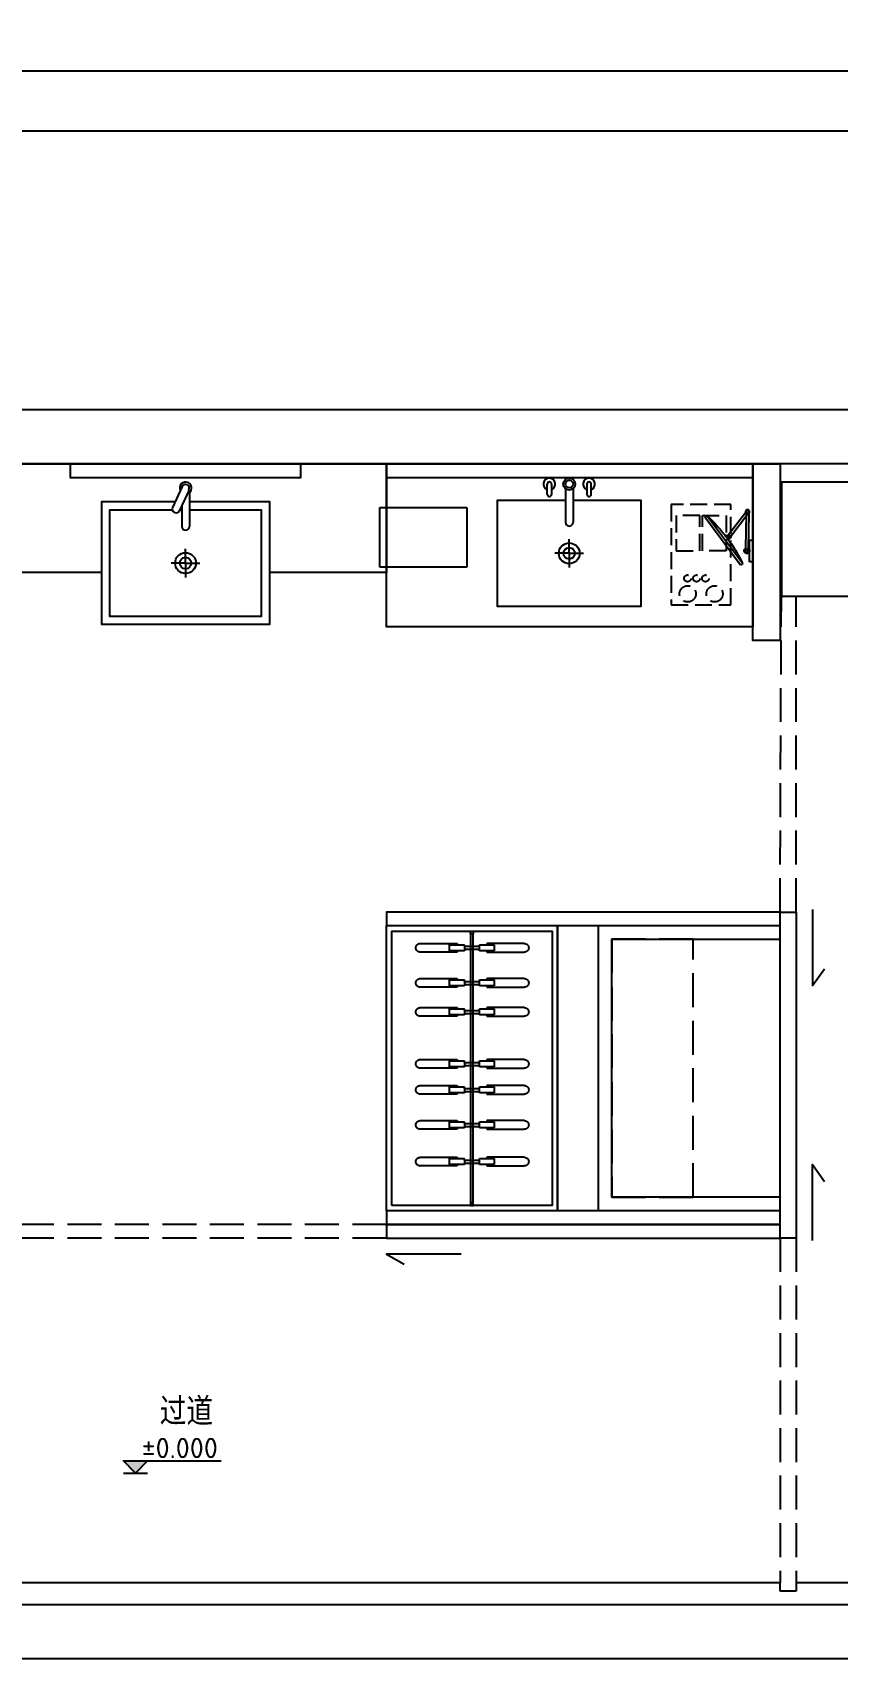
# Model space of a CAD drawing. Header units: inches. Extents: x 193953 to 255442, y -114891 to -62384.
# Drawn here: x 243859 to 246823, y -111626 to -105600 of the extents above; entities that cross this region are included whole.
import ezdxf
from ezdxf.enums import TextEntityAlignment as Align

# ---------------------------------------------------------------- set-up
doc = ezdxf.new("R2010")
doc.units = ezdxf.units.IN
doc.header["$LTSCALE"] = 500
doc.header["$MEASUREMENT"] = 0
for name, pattern in [('DASH', [0.35, 0.25, -0.1]), ('DOM-虚线', [0.35, 0.25, -0.1]), ('家具平面底图$0$DASH', [0.35, 0.25, -0.1]), ('家具平面底图$0$DOM-虚线', [0.35, 0.25, -0.1])]:
    doc.linetypes.add(name, pattern=pattern)
for name, color, linetype in [('0-索引文字', 50, 'Continuous'), ('1-家具', 9, 'Continuous'), ('F-洁具-DOM', 1, 'Continuous')]:
    doc.layers.add(name, color=color, linetype=linetype)
doc.styles.add('DOM-romans.shx', font='dim.shx')
doc.styles.add('st', font='', dxfattribs={"width": 0.7})
doc.styles.get('st').set_extended_font_data('SimSun')
doc.dimstyles.new('DOM_DIM_1 80', dxfattribs={"dimscale": 60, "dimtxt": 1.5, "dimasz": 0.8, "dimexe": 2, "dimexo": 1.5, "dimgap": 0.6, "dimtad": 1, "dimdec": 0, "dimrnd": 5, "dimzin": 12, "dimdsep": 46, "dimtxsty": 'DOM-romans.shx', "dimblk": 'DOM_Dimension_Tick', "dimcen": 0.125, "dimclrd": 44, "dimclre": 44, "dimclrt": 50, "dimadec": 0, "dimazin": 0, "dimtfac": 1, "dimtdec": 0, "dimtix": 1, "dimtmove": 2, "dimatfit": 3, "dimldrblk": 'DOM_Leader_Arrow', "dimfxl": 0, "dimtvp": 1, "dimtolj": 1, "dimtzin": 0, "dimarcsym": 0})

# ---------------------------------------------------------------- blocks, each defined once
blk = doc.blocks.new('A$Cc38541f4')
at = {"color": 8, "ltscale": 0.5}
for p, q in [((-12.8, 5.8), (-47.4, -70.9)), ((12.8, -5.8), (-21.9, -82.5)), ((14.2, -16.6), (14.2, -140.5)), ((-13.8, -64.6), (-13.8, -140.5))]:
    blk.add_line(p, q, dxfattribs=at)
for centre, radius, start, end in [((0.2, 0.3), 22, 285.18983, 206.14743), ((0, 0), 14, 335.66863, 155.66863), ((-34.7, -76.7), 14, 155.66863, 335.66863), ((0.2, -140.5), 14, 180, 0)]:
    blk.add_arc(centre, radius, start, end, dxfattribs=at)
blk = doc.blocks.new('家具平面底图$0$A$C24926126')
at = {"color": 250, "linetype": '家具平面底图$0$DOM-虚线', "ltscale": 100}
for p, q in [((-192.5, 15.9, 0.9), (-55, 15.9, 0.9)), ((-192.5, 15.9), (-55, 15.9)), ((-192.5, 15.9), (-55, 15.9)), ((-192.5, 15.9, 0.9), (-55, 15.9, 0.9)), ((-82.5, 11, 0.9), (-82.5, -11, 0.9)), ((-27.5, 11, 0.9), (-82.5, 11, 0.9)), ((-82.5, 11), (-82.5, -11)), ((-27.5, 11), (-82.5, 11)), ((-82.5, 11), (-82.5, -11)), ((-27.5, 11), (-82.5, 11)), ((-82.5, 11, 0.9), (-82.5, -11, 0.9)), ((-27.5, 11, 0.9), (-82.5, 11, 0.9)), ((-55, 15.9, 0.9), (-55, 11, 0.9)), ((-55, 15.9), (-55, 11)), ((-55, 15.9), (-55, 11)), ((-55, 15.9, 0.9), (-55, 11, 0.9)), ((-27.5, 5.5, 0.9), (-27.5, 11, 0.9)), ((-27.5, 5.5), (-27.5, 11)), ((-27.5, 5.5), (-27.5, 11)), ((-27.5, 5.5, 0.9), (-27.5, 11, 0.9)), ((-27.5, -5.5, 0.9), (-27.5, 5.5, 0.9)), ((-27.5, -5.5), (-27.5, 5.5)), ((27.5, 5.5), (-27.5, 5.5)), ((27.5, 5.5, 0.9), (-27.5, 5.5, 0.9)), ((-27.5, -5.5), (-27.5, 5.5)), ((27.5, 5.5), (-27.5, 5.5)), ((-27.5, -5.5, 0.9), (-27.5, 5.5, 0.9)), ((27.5, 5.5, 0.9), (-27.5, 5.5, 0.9)), ((82.5, 11, 0.9), (27.5, 11, 0.9)), ((82.5, 11), (27.5, 11)), ((27.5, 5.5), (27.5, 11)), ((27.5, 5.5, 0.9), (27.5, 11, 0.9)), ((27.5, 5.5), (27.5, 11)), ((27.5, 5.5, 0.9), (27.5, 11, 0.9)), ((27.5, 5.5), (27.5, -5.5)), ((27.5, 5.5, 0.9), (27.5, -5.5, 0.9)), ((27.5, 5.5), (27.5, -5.5)), ((27.5, 5.5, 0.9), (27.5, -5.5, 0.9)), ((55, 15.9, 0.9), (55, 11, 0.9)), ((192.5, 15.9, 0.9), (55, 15.9, 0.9)), ((55, 15.9), (55, 11)), ((192.5, 15.9), (55, 15.9)), ((82.5, -11, 0.9), (82.5, 11, 0.9)), ((82.5, -11), (82.5, 11)), ((-55, -15.8, 0.9), (-192.5, -15.8, 0.9)), ((-55, -15.8), (-192.5, -15.8)), ((-55, -15.8), (-192.5, -15.8)), ((-55, -15.8, 0.9), (-192.5, -15.8, 0.9)), ((-82.5, -11, 0.9), (-27.5, -11, 0.9)), ((-82.5, -11), (-27.5, -11)), ((-82.5, -11), (-27.5, -11)), ((-82.5, -11, 0.9), (-27.5, -11, 0.9)), ((-55, -11, 0.9), (-55, -15.8, 0.9)), ((-55, -11), (-55, -15.8)), ((-55, -11), (-55, -15.8)), ((-55, -11, 0.9), (-55, -15.8, 0.9)), ((-27.5, -11, 0.9), (-27.5, -5.5, 0.9)), ((-27.5, -11), (-27.5, -5.5)), ((27.5, -5.5), (-27.5, -5.5)), ((27.5, -5.5, 0.9), (-27.5, -5.5, 0.9)), ((-27.5, -11), (-27.5, -5.5)), ((27.5, -5.5), (-27.5, -5.5)), ((-27.5, -11, 0.9), (-27.5, -5.5, 0.9)), ((27.5, -5.5, 0.9), (-27.5, -5.5, 0.9)), ((27.5, -5.5), (27.5, -11)), ((27.5, -5.5, 0.9), (27.5, -11, 0.9)), ((27.5, -5.5), (27.5, -11)), ((27.5, -5.5, 0.9), (27.5, -11, 0.9)), ((27.5, -11, 0.9), (82.5, -11, 0.9)), ((27.5, -11), (82.5, -11)), ((55, -11, 0.9), (55, -15.8, 0.9)), ((55, -11), (55, -15.8)), ((55, -15.8, 0.9), (192.5, -15.8, 0.9)), ((55, -15.8), (192.5, -15.8))]:
    blk.add_line(p, q, dxfattribs=at)
blk.add_lwpolyline([(27.5, -11), (82.5, -11), (82.5, 11), (27.5, 11)], dxfattribs=at)
at = {"color": 250, "linetype": '家具平面底图$0$DOM-虚线', "ltscale": 100, "elevation": 0.9}
blk.add_lwpolyline([(27.5, -11), (82.5, -11), (82.5, 11), (27.5, 11)], dxfattribs=at)
at = {"color": 250, "linetype": '家具平面底图$0$DOM-虚线', "ltscale": 100}
blk.add_lwpolyline([(55, -11), (55, -15.8), (192.5, -15.8, 0.890447), (192.5, 15.9), (55, 15.9), (55, 11)], format="xyb", dxfattribs=at)
at = {"color": 250, "linetype": '家具平面底图$0$DOM-虚线', "ltscale": 100, "elevation": 0.9}
blk.add_lwpolyline([(55, -11), (55, -15.8), (192.5, -15.8, 0.890447), (192.5, 15.9), (55, 15.9), (55, 11)], format="xyb", dxfattribs=at)
at = {"color": 250, "linetype": '家具平面底图$0$DOM-虚线', "ltscale": 100}
for centre, start, end in [((-193.2, 0, 0.9), 87.49525, 272.50475), ((-193.2, 0), 87.49525, 272.50475), ((-193.2, 0), 87.49525, 272.50475), ((-193.2, 0, 0.9), 87.49525, 272.50475), ((190.7, 0, 0.9), 276.63327, 83.36673), ((190.7, 0), 276.63327, 83.36673)]:
    blk.add_arc(centre, 15.9, start, end, dxfattribs=at)
blk = doc.blocks.new('A$C0f9d53ad')
at = {"layer": 'F-洁具-DOM', "color": 8, "linetype": 'DOM-虚线', "ltscale": 100}
blk.add_lwpolyline([(-110, 0), (-110, 320), (110, 320), (110, 0)], close=True, dxfattribs=at)
at = {"layer": '0-索引文字', "style": 'st', "width": 0.8}
blk.add_attdef('托盘', text='', height=90, dxfattribs=at).set_placement((-17.6, 155.6), align=Align.MIDDLE_CENTER)
blk = doc.blocks.new('A$C358C41F5')
at = {"color": 8, "linetype": 'DASH', "ltscale": 200}
for p, q in [((-99.4, -53.7), (-93.4, -58.2)), ((-93, -55.2), (-27.3, -142.1)), ((-90.5, -41.6), (-84.4, -46.1)), ((-85, -49.2), (-19.5, -136)), ((-24.9, -138), (-26.8, -9.4)), ((-14.9, -137.6), (-16.8, -9.3))]:
    blk.add_line(p, q, dxfattribs=at)
for points in [[(-168.6, -129.9), (-37.3, 46.5), (-45.3, 52.5), (-176.6, -124)], [(-12, -40), (0, -40), (0, 40), (-12, 40)]]:
    blk.add_lwpolyline(points, close=True, dxfattribs=at)
for centre, radius in [((-22, -0.7), 5), ((-89, -52.2), 4), ((-19.7, -143.8), 7.85), ((-19.7, -143.8), 5)]:
    blk.add_circle(centre, radius, dxfattribs=at)
for centre, radius, start, end in [((-579.8, 312.6), 604.1, 312.89604, 333.78331), ((-22, -0.7), 10, 300.87226, 240.87226), ((-89, -52.2), 5, 37.05191, 217.05191), ((-88.9, -52.1), 7.5, 233.33968, 53.33968), ((-21.8, -13.6), 6.6, 41.62749, 140.11703)]:
    blk.add_arc(centre, radius, start, end, dxfattribs=at)
blk = doc.blocks.new('A$C9fdc28cc')
at = {"layer": 'F-洁具-DOM'}
blk.add_blockref('A$C358C41F5', (0, 0), dxfattribs=at)
blk = doc.blocks.new('DOM_Dimension_Tick')
at = {"color": 0, "linetype": 'ByBlock'}
for p, q in [((-1.09, 0), (0, 0)), ((0, 0), (1.09, 0))]:
    blk.add_line(p, q, dxfattribs=at)
at = {"color": 0, "linetype": 'Continuous', "const_width": 0.608}
blk.add_lwpolyline([(-0.61, -0.61), (0.61, 0.61)], dxfattribs=at)
blk = doc.blocks.new('*D585')
at = {"color": 44, "lineweight": -2, "transparency": 16777216}
for p, q in [((242012.5, -111779), (242012.5, -112199)), ((253242.5, -111779), (253242.5, -112199)), ((253194.5, -112079), (242060.5, -112079))]:
    blk.add_line(p, q, dxfattribs=at)
at = {"layer": 'Defpoints', "color": 0, "transparency": 16777216}
for p in [(253242.5, -110787.7), (242012.5, -111387.7), (242012.5, -112079)]:
    blk.add_point(p, dxfattribs=at)
at = {"color": 44, "lineweight": -2, "transparency": 16777216, "xscale": 48, "yscale": 48, "zscale": 48, "rotation": 180}
blk.add_blockref('DOM_Dimension_Tick', (242012.5, -112079), dxfattribs=at)
at = {"color": 44, "lineweight": -2, "transparency": 16777216, "xscale": 48, "yscale": 48, "zscale": 48}
blk.add_blockref('DOM_Dimension_Tick', (253242.5, -112079), dxfattribs=at)
at = {"color": 50, "transparency": 16777216, "insert": (247627.5, -111998), "char_height": 90, "attachment_point": 5, "style": 'DOM-romans.shx'}
blk.add_mtext('\\A1;11230', dxfattribs=at)
blk = doc.blocks.new('DOM_Leader_Arrow')
at = {"color": 0, "linetype": 'ByBlock'}
blk.add_line((0, 0), (-1.5, 0), dxfattribs=at)
for points in [[(-1.29, 1), (-0.89, 1.28), (-0.36, 0), (0, 0)], [(-1.29, -1), (-0.89, -1.28), (-0.36, 0), (0, 0)]]:
    blk.add_solid(points, dxfattribs=at)
blk = doc.blocks.new('*D589')
at = {"color": 44, "lineweight": -2, "transparency": 16777216}
for p, q in [((243692.5, -106262.5), (243692.5, -105842.5)), ((252012.5, -106262.5), (252012.5, -105842.5)), ((251964.5, -105962.5), (243740.5, -105962.5))]:
    blk.add_line(p, q, dxfattribs=at)
at = {"layer": 'Defpoints', "color": 0, "transparency": 16777216}
for p in [(243692.5, -105962.5), (243692.5, -107187.7), (252012.5, -107787.7)]:
    blk.add_point(p, dxfattribs=at)
at = {"color": 44, "lineweight": -2, "transparency": 16777216, "xscale": 48, "yscale": 48, "zscale": 48, "rotation": 180}
blk.add_blockref('DOM_Dimension_Tick', (243692.5, -105962.5), dxfattribs=at)
at = {"color": 44, "lineweight": -2, "transparency": 16777216, "xscale": 48, "yscale": 48, "zscale": 48}
blk.add_blockref('DOM_Dimension_Tick', (252012.5, -105962.5), dxfattribs=at)
at = {"color": 50, "transparency": 16777216, "insert": (247852.5, -105881.5), "char_height": 90, "attachment_point": 5, "style": 'DOM-romans.shx'}
blk.add_mtext('\\A1;8320', dxfattribs=at)
blk = doc.blocks.new('*D592')
at = {"color": 44, "lineweight": -2, "transparency": 16777216}
for p, q in [((241612.5, -106040), (241612.5, -105620)), ((253742.5, -106040), (253742.5, -105620)), ((241660.5, -105740), (253694.5, -105740))]:
    blk.add_line(p, q, dxfattribs=at)
at = {"layer": 'Defpoints', "color": 0, "transparency": 16777216}
for p in [(253742.5, -105740), (241612.5, -106186), (253742.5, -106186)]:
    blk.add_point(p, dxfattribs=at)
at = {"color": 44, "lineweight": -2, "transparency": 16777216, "xscale": 48, "yscale": 48, "zscale": 48, "rotation": 180}
blk.add_blockref('DOM_Dimension_Tick', (241612.5, -105740), dxfattribs=at)
at = {"color": 44, "lineweight": -2, "transparency": 16777216, "xscale": 48, "yscale": 48, "zscale": 48}
blk.add_blockref('DOM_Dimension_Tick', (253742.5, -105740), dxfattribs=at)
at = {"color": 50, "transparency": 16777216, "insert": (247677.5, -105659), "char_height": 90, "attachment_point": 5, "style": 'DOM-romans.shx'}
blk.add_mtext('\\A1;12130', dxfattribs=at)
blk = doc.blocks.new('DOM-平面标高符号')
blk.add_hatch(color=256).paths.add_polyline_path([(1.47, 1.5), (0, 0), (-1.47, 1.5)])
at = {"color": 150}
for p, q in [((-1.47, 1.5), (10.53, 1.5)), ((-1.47, 0), (1.47, 0))]:
    blk.add_line(p, q, dxfattribs=at)
blk.add_lwpolyline([(1.47, 1.5), (0, 0), (-1.47, 1.5)], close=True, dxfattribs=at)
at = {"style": 'DOM-romans.shx', "width": 0.444477}
blk.add_attdef('ELEV', text='', height=2.5, dxfattribs=at).set_placement((0.75, 1.82), (10.11, 1.82), align=Align.FIT)

msp = doc.modelspace()

# ---------------------------------------------------------------- linework, layer by layer
at = {"color": 2}
for p, q in [((245754.7, -107300), (245754.7, -107262)), ((245770.8, -107262), (245770.8, -107300)), ((245900.9, -107262), (245900.9, -107300)), ((245917, -107300), (245917, -107262)), ((244401.3, -107357.7), (244408.5, -107357.7))]:
    msp.add_line(p, q, dxfattribs=at)
at = {"color": 2, "ltscale": 0.5}
for p, q in [((245822, -107278.9), (245822, -107402.5)), ((245850, -107278.6), (245850, -107402.5))]:
    msp.add_line(p, q, dxfattribs=at)
at = {"color": 8}
for p, q in [((245835.9, -107516.8), (245835.9, -107464.3)), ((244422.5, -107552.7), (244370, -107552.7)), ((244422.5, -107552.7), (244422.5, -107500.2)), ((244422.5, -107552.7), (244422.5, -107605.2)), ((244422.5, -107552.7), (244475.1, -107552.7)), ((245835.9, -107516.8), (245783.4, -107516.8)), ((245835.9, -107516.8), (245835.9, -107569.3)), ((245835.9, -107516.8), (245888.4, -107516.8))]:
    msp.add_line(p, q, dxfattribs=at)
at = {"color": 8, "linetype": 'DASH'}
for p, q in [((246612.5, -108837.7), (246617.6, -107674.9)), ((246672.5, -108837.7), (246672.5, -107674.9)), ((245162.5, -109987.7), (243692.5, -109987.7)), ((245162.5, -110037.7), (243692.5, -110037.7)), ((246612.5, -110037.7), (246612.5, -111307.7)), ((246672.5, -110037.7), (246672.5, -111307.7))]:
    msp.add_line(p, q, dxfattribs=at)
at = {"color": 8, "linetype": '家具平面底图$0$DASH', "ltscale": 300}
for p, q in [((245472.5, -108917.7), (245472.6, -109917.7)), ((245482.5, -109917.7), (245482.5, -108917.7))]:
    msp.add_line(p, q, dxfattribs=at)
at = {"color": 3}
for p, q in [((246612.5, -111307.7), (242012.5, -111307.7)), ((246612.5, -111337.7), (246612.5, -111307.7)), ((246672.5, -111337.7), (246612.5, -111337.7)), ((253242.5, -111307.7), (246672.5, -111307.7)), ((246672.5, -111307.7), (246672.5, -111337.7))]:
    msp.add_line(p, q, dxfattribs=at)
at = {"color": 4}
for points in [[(242412.5, -106987.7), (252012.5, -106987.7), (252012.5, -107187.7), (242412.5, -107187.7)], [(246612.5, -107187.7), (246612.5, -107837.7), (246512.5, -107837.7), (246512.5, -107187.7)], [(241812.5, -111187.7), (242012.5, -111187.7), (242012.5, -111387.7), (253242.5, -111387.7), (253242.5, -111587.7), (241812.5, -111587.7)]]:
    msp.add_lwpolyline(points, close=True, dxfattribs=at)
at = {"color": 2}
for points in [[(244384.1, -107327.7), (244112.5, -107327.7), (244112.5, -107587.7), (243692.5, -107587.7), (243692.5, -107187.7), (245162.5, -107187.7), (245162.5, -107587.7), (244732.5, -107587.7), (244732.5, -107327.7), (244436.5, -107327.7)], [(244384.1, -107327.7), (244112.5, -107327.7), (244112.5, -107777.7), (244732.5, -107777.7), (244732.5, -107327.7), (244436.5, -107327.7)], [(245850, -107321.3), (246100.1, -107321.3), (246100.1, -107712.4), (245571.7, -107712.4), (245571.7, -107321.3), (245822, -107321.3)], [(246732, -108828.1), (246732, -109108.2), (246775.9, -109046.1)], [(246612.5, -109887.7), (245992.5, -109887.7), (245992.5, -108937.7), (246612.5, -108937.7)], [(246732, -110047.3), (246732, -109767.2), (246775.9, -109829.3)], [(245438, -110097.3), (245163.3, -110097.3), (245227.9, -110134.5)]]:
    msp.add_lwpolyline(points, dxfattribs=at)
at = {"color": 1}
for points in [[(243997.5, -107187.7), (243997.5, -107237.7), (244847.5, -107237.7), (244847.5, -107187.7)], [(245162.5, -107187.7), (245162.5, -107237.7), (246512.5, -107237.7), (246512.5, -107187.7)]]:
    msp.add_lwpolyline(points, close=True, dxfattribs=at)
at = {"color": 2}
for points in [[(246512.5, -107187.7), (246512.5, -107787.7), (245162.5, -107787.7), (245162.5, -107187.7)], [(246617.6, -107254.9), (246617.6, -107674.9), (247412.2, -107674.9), (247412.2, -107254.9)], [(245975.6, -108837.7), (245162.5, -108837.7), (245162.5, -108887.7), (246612.5, -108887.7), (246612.5, -108837.7)], [(246612.5, -108837.7), (246672.5, -108837.7), (246672.5, -110037.7), (246612.5, -110037.7), (246612.5, -108837.7)], [(245162.5, -109937.7), (245162.5, -108887.7), (245792.5, -108887.7), (245792.5, -109937.7)], [(245182.5, -109917.7), (245182.5, -108907.7), (245772.5, -108907.7), (245772.5, -109917.7)], [(245942.5, -108887.7), (245942.5, -109937.7), (245792.5, -109937.7), (245792.5, -108887.7)], [(245975.6, -109937.7), (245162.5, -109937.7), (245162.5, -109987.7), (246612.5, -109987.7), (246612.5, -109937.7)], [(245975.6, -109987.7), (245162.5, -109987.7), (245162.5, -110037.7), (246612.5, -110037.7), (246612.5, -109987.7)]]:
    msp.add_lwpolyline(points, close=True, dxfattribs=at)
at = {"color": 8}
msp.add_lwpolyline([(244374.3, -107357.7), (244142.5, -107357.7), (244142.5, -107747.7), (244702.5, -107747.7), (244702.5, -107357.7), (244436.5, -107357.7)], dxfattribs=at)
at = {"color": 8, "linetype": '家具平面底图$0$DASH', "ltscale": 300}
for points in [[(245472.5, -108917.7), (245472.5, -108907.7), (245482.5, -108907.7), (245482.5, -108917.7)], [(245472.5, -109907.7), (245472.5, -109917.7), (245482.5, -109917.7), (245482.5, -109907.7)]]:
    msp.add_lwpolyline(points, close=True, dxfattribs=at)
at = {"color": 8, "linetype": 'DASH'}
msp.add_lwpolyline([(245992.5, -109887.7), (246292.5, -109887.7), (246292.5, -108937.7), (245992.5, -108937.7)], close=True, dxfattribs=at)
at = {"color": 2}
for radius in [21.9, 14]:
    msp.add_circle((245835.9, -107262), radius, dxfattribs=at)
at = {"color": 8}
for centre, radius in [((245835.9, -107516.8), 38.3), ((245835.9, -107516.8), 21.2), ((244422.5, -107552.7), 38.3), ((244422.5, -107552.7), 21.2)]:
    msp.add_circle(centre, radius, dxfattribs=at)
at = {"color": 2}
for centre, radius, start, end in [((245762.8, -107262), 21.9, 291.63288, 248.36712), ((245762.8, -107262), 8.06, 0, 180), ((245909, -107262), 21.9, 291.63288, 248.36712), ((245909, -107262), 8.06, 0, 180), ((245762.8, -107300), 8.06, 180, 0), ((245909, -107300), 8.06, 180, 0)]:
    msp.add_arc(centre, radius, start, end, dxfattribs=at)
at = {"color": 2, "ltscale": 0.5}
msp.add_arc((245836, -107402.5), 14, 180, 0, dxfattribs=at)
at = {"layer": '1-家具', "color": 8, "linetype": 'DASH', "lineweight": -2, "ltscale": 0.5}
for points in [[(246211.9, -107707), (246431.9, -107707), (246431.9, -107337), (246211.9, -107337)], [(246229.9, -107507), (246317.4, -107507), (246317.4, -107377.5), (246229.9, -107377.5)], [(246413.9, -107507), (246326.4, -107507), (246326.4, -107377.5), (246413.9, -107377.5)]]:
    msp.add_lwpolyline(points, close=True, dxfattribs=at)
for centre, radius in [((246271.9, -107609), 12.5), ((246304.9, -107609), 12.5), ((246337.9, -107609), 12.5), ((246272.4, -107666), 30), ((246371.4, -107666), 30)]:
    msp.add_circle(centre, radius, dxfattribs=at)

# ---------------------------------------------------------------- block references
at = {"color": 2}
msp.add_blockref('A$Cc38541f4', (244422.4, -107276.9), dxfattribs=at)
at = {"color": 6, "rotation": 90.00000000000001}
msp.add_blockref('A$C0f9d53ad', (245458.5, -107458.3), dxfattribs=at)
at = {"color": 6, "xscale": -1, "rotation": 180}
msp.add_blockref('A$C9fdc28cc', (246512.5, -107508.1), dxfattribs=at)
at = {"color": 8, "xscale": -1}
for p in [(245477.5, -108969.2), (245477.5, -109098.5), (245477.5, -109205.4), (245477.5, -109396.6), (245477.5, -109492.2), (245477.5, -109621.5), (245477.5, -109756.5)]:
    msp.add_blockref('家具平面底图$0$A$C24926126', p, dxfattribs=at)
at = {"layer": '0-索引文字'}
ref = msp.add_blockref('DOM-平面标高符号', (244238.1, -110903), dxfattribs=dict(at, xscale=30, yscale=30, zscale=30))
ref.add_attrib('ELEV', '%%P0.000', dxfattribs={"layer": '0', "height": 75, "style": 'DOM-romans.shx', "width": 0.715203}).set_placement((244260.6, -110848.4), (244541.6, -110848.4), align=Align.FIT)

# ---------------------------------------------------------------- texts
at = {"layer": '0-索引文字', "style": 'st', "width": 0.8}
msp.add_attdef('过道', text='', height=90, dxfattribs=at).set_placement((244425.6, -110672.9), align=Align.MIDDLE_CENTER)

# ---------------------------------------------------------------- dimensions: what is measured, and where the dimension line sits
at = {"color": 6}
for base, p1, p2, picture, middle in [((253742.5, -105740), (241612.5, -106186), (253742.5, -106186), '*D592', (247677.5, -105659)), ((243692.5, -105962.5), (252012.5, -107787.7), (243692.5, -107187.7), '*D589', (247852.5, -105881.5)), ((242012.5, -112079), (253242.5, -110787.7), (242012.5, -111387.7), '*D585', (247627.5, -111998))]:
    dim = msp.add_linear_dim(base=base, p1=p1, p2=p2, angle=180, dimstyle='DOM_DIM_1 80', dxfattribs=at)
    dim.commit()
    dim.dimension.update_dxf_attribs({"geometry": picture, "text_midpoint": middle})

doc.saveas('drawing.dxf')
